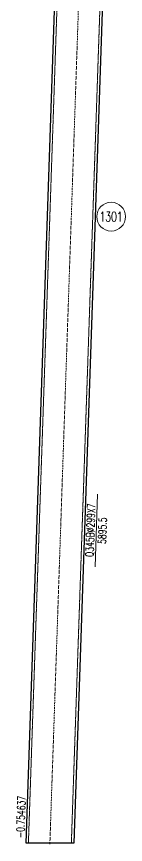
# Model space of a CAD drawing. Extents: x 4047 to 43290, y -150151 to -101862.
# Drawn here: x 38456 to 39140, y -150151 to -144979 of the extents above; entities that cross this region are included whole.
import ezdxf
from ezdxf.enums import TextEntityAlignment as Align

# ---------------------------------------------------------------- set-up
doc = ezdxf.new("R2010")
doc.units = 0
doc.header["$MEASUREMENT"] = 0
doc.linetypes.add('Dash', pattern=[2.75, 2, -0.75])
doc.linetypes.add('DashDot', pattern=[15.6, 9, -3, 0.6, -3])
doc.layers.get('0').update_dxf_attribs({"linetype": 'CONTINUOUS', "lineweight": 25})
doc.styles.get("Standard").update_dxf_attribs({"font": 'simplex.shx', "width": 0.7, "height": 3, "bigfont": 'gbhzfs.shx'})

msp = doc.modelspace()

# ---------------------------------------------------------------- linework, layer by layer
at = {"color": 1, "linetype": 'Dash', "lineweight": 20}
for p, q in [((38733.05745, -144254.09623), (38531.24791, -150138.86417)), ((39001.89941, -144263.31578), (38800.24795, -150143.47395))]:
    msp.add_line(p, q, dxfattribs=at)
at = {"color": 2, "linetype": 'DashDot', "lineweight": 15}
msp.add_line((38867.47843, -144258.70601), (38665.39438, -150151.47865), dxfattribs=at)
at = {"color": 7, "linetype": 'Continuous', "lineweight": 13}
msp.add_line((38965.10404, -147962.21267), (38949.50964, -148416.94535), dxfattribs=at)
at = {"color": 7, "linetype": 'Continuous', "lineweight": 30}
for points in [[(38516.081, -150143.47395), (38717.72352, -144263.57626)], [(39016.54786, -144273.824), (38815.25677, -150143.47395)], [(38815.25677, -150143.47395), (38516.081, -150143.47395)]]:
    msp.add_lwpolyline(points, dxfattribs=at)
at = {"color": 7, "linetype": 'Continuous', "lineweight": 13}
msp.add_circle((39049.562, -146228.84653), 90, dxfattribs=at)

# ---------------------------------------------------------------- texts
at = {"color": 7, "linetype": 'Continuous', "lineweight": 13, "width": 0.7}
msp.add_text('1301', height=60, dxfattribs=at).set_placement((39049.562, -146228.84653), align=Align.MIDDLE_CENTER)
for s, p in [('Q345B%%C299X7', (38919.82887, -148188.29376)), ('5895.5', (38994.78481, -148190.86426)), ('-0.754637', (38484.17681, -149979.65735))]:
    msp.add_text(s, height=50, rotation=88.03589448, dxfattribs=at).set_placement(p, align=Align.MIDDLE_CENTER)

doc.saveas('drawing.dxf')
